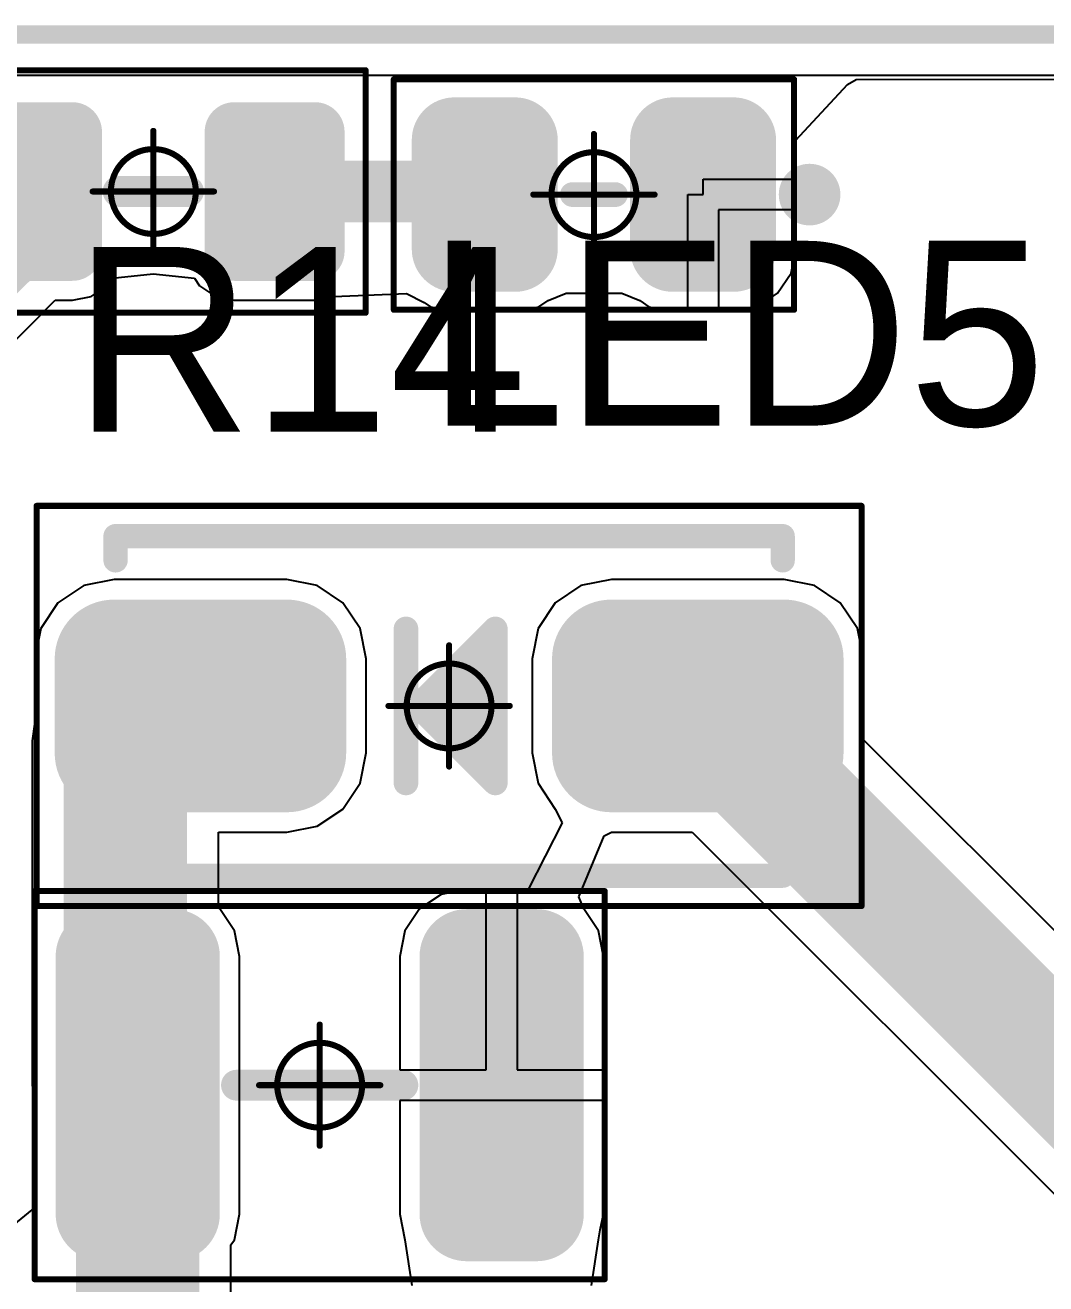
# Model space of a CAD drawing. Header units: millimetres. Extents: x 1.01 to 3.59, y 0.05 to 3.22.
# Drawn here: x 2.7484 to 3.0797, y 2.8114 to 3.22 of the extents above; entities that cross this region are included whole.
import ezdxf

# ---------------------------------------------------------------- set-up
doc = ezdxf.new("R2010")
doc.units = ezdxf.units.MM
doc.header["$MEASUREMENT"] = 0
for name, color, linetype in [('BottomLayer', 5, 'Continuous'), ('KeepOutLayer', 6, 'Continuous'), ('Mechanical15', 56, 'Continuous'), ('TopLayer', 1, 'Continuous'), ('TopOverlay', 2, 'Continuous'), ('TopPaste', 8, 'Continuous'), ('TopSolder', 216, 'Continuous')]:
    doc.layers.add(name, color=color, linetype=linetype)

# ---------------------------------------------------------------- blocks, each defined once
blk = doc.blocks.new('DO214AC_123')
at = {"layer": 'Mechanical15', "const_width": 0.00197}
for points in [[(-0.13386, 0.06496), (0.13386, 0.06496)], [(-0.13386, -0.06496), (-0.13386, 0.06496)], [(0.13386, -0.06496), (0.13386, 0.06496)], [(0, -0.01969), (0, 0.01969)], [(-0.01969, 0), (0.01969, 0)], [(-0.13386, -0.06496), (0.13386, -0.06496)]]:
    blk.add_lwpolyline(points, dxfattribs=at)
at = {"layer": 'Mechanical15'}
for points, const_width in [([(-0.13435, 0.06496, 1), (-0.13337, 0.06496, 1)], 0.000984), ([(-0.13435, 0.06496, 1), (-0.13337, 0.06496, 1)], 0.000984), ([(0.13337, 0.06496, 1), (0.13435, 0.06496, 1)], 0.000984), ([(0.13337, 0.06496, 1), (0.13435, 0.06496, 1)], 0.000984), ([(-0.00049, 0.01969, 1), (0.00049, 0.01969, 1)], 0.000984), ([(0.01378, 0, 1), (-0.01378, 0, 1)], 0.00197), ([(-0.02018, 0, 1), (-0.01919, 0, 1)], 0.000984), ([(-0.01427, 0, 1), (-0.01329, 0, 1)], 0.000984), ([(0.01329, 0, 1), (0.01427, 0, 1)], 0.000984), ([(0.01919, 0, 1), (0.02018, 0, 1)], 0.000984), ([(-0.00049, -0.01969, 1), (0.00049, -0.01969, 1)], 0.000984), ([(-0.13435, -0.06496, 1), (-0.13337, -0.06496, 1)], 0.000984), ([(-0.13435, -0.06496, 1), (-0.13337, -0.06496, 1)], 0.000984), ([(0.13337, -0.06496, 1), (0.13435, -0.06496, 1)], 0.000984), ([(0.13337, -0.06496, 1), (0.13435, -0.06496, 1)], 0.000984)]:
    blk.add_lwpolyline(points, format="xyb", close=True, dxfattribs=dict(at, const_width=const_width))
at = {"layer": 'TopLayer', "const_width": 0.01526}
for points in [[(-0.11639, 0.01526, 1), (-0.10113, 0.01526, 1)], [(-0.06029, 0.01526, 1), (-0.04503, 0.01526, 1)], [(0.04503, 0.01526, 1), (0.06029, 0.01526, 1)], [(0.10113, 0.01526, 1), (0.11639, 0.01526, 1)], [(-0.11639, -0.01526, 1), (-0.10113, -0.01526, 1)], [(-0.06029, -0.01526, 1), (-0.04503, -0.01526, 1)], [(0.04503, -0.01526, 1), (0.06029, -0.01526, 1)], [(0.10113, -0.01526, 1), (0.11639, -0.01526, 1)]]:
    blk.add_lwpolyline(points, format="xyb", close=True, dxfattribs=at)
at = {"layer": 'TopLayer'}
for points in [[(-0.10876, -0.03051), (-0.05266, -0.03051), (-0.10876, 0.03051), (-0.05266, 0.03051)], [(0.05266, -0.03051), (0.10876, -0.03051), (0.05266, 0.03051), (0.10876, 0.03051)], [(-0.12402, -0.01526), (-0.0374, -0.01526), (-0.12402, 0.01526), (-0.0374, 0.01526)], [(0.0374, -0.01526), (0.12402, -0.01526), (0.0374, 0.01526), (0.12402, 0.01526)]]:
    blk.add_solid(points, dxfattribs=at)
at = {"layer": 'TopOverlay'}
for points, const_width in [([(-0.10826, 0.04725), (-0.10826, 0.05512)], 0.00787), ([(-0.10826, 0.05512), (0.10828, 0.05512)], 0.00787), ([(0.10828, 0.04725), (0.10828, 0.05512)], 0.00787), ([(-0.014, -0.025), (-0.014, 0.025)], 0.008), ([(-0.005, 0.005), (0.015, 0.025)], 0.008), ([(0.015, -0.025), (0.015, 0.025)], 0.008), ([(-0.01, 0), (0.01, 0.02)], 0.008), ([(0.01, -0.015), (0.01, 0.02)], 0.008), ([(-0.005, 0), (0.005, 0.01)], 0.008), ([(0.005, -0.005), (0.005, 0.01)], 0.008), ([(-0.01, 0), (0.015, -0.025)], 0.008), ([(-0.005, 0), (0.01, -0.015)], 0.008), ([(-0.0037, -0.0013), (0.0013, -0.0013)], 0.008), ([(0.0013, -0.0013), (0.005, -0.005)], 0.008), ([(-0.10826, -0.05512), (-0.10826, -0.04725)], 0.00787), ([(0.10828, -0.05512), (0.10828, -0.04725)], 0.00787), ([(-0.10826, -0.05512), (0.10828, -0.05512)], 0.00787)]:
    blk.add_lwpolyline(points, dxfattribs=dict(at, const_width=const_width))
for points, const_width in [([(-0.11023, 0.05512, 1), (-0.10629, 0.05512, 1)], 0.00394), ([(-0.11023, 0.05512, 1), (-0.10629, 0.05512, 1)], 0.00394), ([(0.10631, 0.05512, 1), (0.11024, 0.05512, 1)], 0.00394), ([(0.10631, 0.05512, 1), (0.11024, 0.05512, 1)], 0.00394), ([(-0.11023, 0.04725, 1), (-0.10629, 0.04725, 1)], 0.00394), ([(0.10631, 0.04725, 1), (0.11024, 0.04725, 1)], 0.00394), ([(-0.016, 0.025, 1), (-0.012, 0.025, 1)], 0.004), ([(0.013, 0.025, 1), (0.017, 0.025, 1)], 0.004), ([(0.013, 0.025, 1), (0.017, 0.025, 1)], 0.004), ([(0.008, 0.02, 1), (0.012, 0.02, 1)], 0.004), ([(0.008, 0.02, 1), (0.012, 0.02, 1)], 0.004), ([(0.003, 0.01, 1), (0.007, 0.01, 1)], 0.004), ([(0.003, 0.01, 1), (0.007, 0.01, 1)], 0.004), ([(-0.007, 0.005, 1), (-0.003, 0.005, 1)], 0.004), ([(-0.012, 0, 1), (-0.008, 0, 1)], 0.004), ([(-0.012, 0, 1), (-0.008, 0, 1)], 0.004), ([(-0.007, 0, 1), (-0.003, 0, 1)], 0.004), ([(-0.007, 0, 1), (-0.003, 0, 1)], 0.004), ([(-0.0057, -0.0013, 1), (-0.0017, -0.0013, 1)], 0.004), ([(-0.0007, -0.0013, 1), (0.0033, -0.0013, 1)], 0.004), ([(-0.0007, -0.0013, 1), (0.0033, -0.0013, 1)], 0.004), ([(0.003, -0.005, 1), (0.007, -0.005, 1)], 0.004), ([(0.003, -0.005, 1), (0.007, -0.005, 1)], 0.004), ([(0.008, -0.015, 1), (0.012, -0.015, 1)], 0.004), ([(0.008, -0.015, 1), (0.012, -0.015, 1)], 0.004), ([(-0.016, -0.025, 1), (-0.012, -0.025, 1)], 0.004), ([(0.013, -0.025, 1), (0.017, -0.025, 1)], 0.004), ([(0.013, -0.025, 1), (0.017, -0.025, 1)], 0.004), ([(-0.11023, -0.04725, 1), (-0.10629, -0.04725, 1)], 0.00394), ([(0.10631, -0.04725, 1), (0.11024, -0.04725, 1)], 0.00394), ([(-0.11023, -0.05512, 1), (-0.10629, -0.05512, 1)], 0.00394), ([(-0.11023, -0.05512, 1), (-0.10629, -0.05512, 1)], 0.00394), ([(0.10631, -0.05512, 1), (0.11024, -0.05512, 1)], 0.00394), ([(0.10631, -0.05512, 1), (0.11024, -0.05512, 1)], 0.00394)]:
    blk.add_lwpolyline(points, format="xyb", close=True, dxfattribs=dict(at, const_width=const_width))
at = {"layer": 'TopPaste', "const_width": 0.01526}
for points in [[(-0.11639, 0.01526, 1), (-0.10113, 0.01526, 1)], [(-0.06029, 0.01526, 1), (-0.04503, 0.01526, 1)], [(0.04503, 0.01526, 1), (0.06029, 0.01526, 1)], [(0.10113, 0.01526, 1), (0.11639, 0.01526, 1)], [(-0.11639, -0.01526, 1), (-0.10113, -0.01526, 1)], [(-0.06029, -0.01526, 1), (-0.04503, -0.01526, 1)], [(0.04503, -0.01526, 1), (0.06029, -0.01526, 1)], [(0.10113, -0.01526, 1), (0.11639, -0.01526, 1)]]:
    blk.add_lwpolyline(points, format="xyb", close=True, dxfattribs=at)
at = {"layer": 'TopPaste'}
for points in [[(-0.10876, -0.03051), (-0.05266, -0.03051), (-0.10876, 0.03051), (-0.05266, 0.03051)], [(0.05266, -0.03051), (0.10876, -0.03051), (0.05266, 0.03051), (0.10876, 0.03051)], [(-0.12402, -0.01526), (-0.0374, -0.01526), (-0.12402, 0.01526), (-0.0374, 0.01526)], [(0.0374, -0.01526), (0.12402, -0.01526), (0.0374, 0.01526), (0.12402, 0.01526)]]:
    blk.add_solid(points, dxfattribs=at)
at = {"layer": 'TopSolder', "const_width": 0.01926}
for points in [[(-0.11839, 0.01526, 1), (-0.09913, 0.01526, 1)], [(-0.06229, 0.01526, 1), (-0.04303, 0.01526, 1)], [(0.04303, 0.01526, 1), (0.06229, 0.01526, 1)], [(0.09913, 0.01526, 1), (0.11839, 0.01526, 1)], [(-0.11839, -0.01526, 1), (-0.09913, -0.01526, 1)], [(-0.06229, -0.01526, 1), (-0.04303, -0.01526, 1)], [(0.04303, -0.01526, 1), (0.06229, -0.01526, 1)], [(0.09913, -0.01526, 1), (0.11839, -0.01526, 1)]]:
    blk.add_lwpolyline(points, format="xyb", close=True, dxfattribs=at)
at = {"layer": 'TopSolder'}
for points in [[(-0.10876, -0.03451), (-0.05266, -0.03451), (-0.10876, 0.03451), (-0.05266, 0.03451)], [(0.05266, -0.03451), (0.10876, -0.03451), (0.05266, 0.03451), (0.10876, 0.03451)], [(-0.12802, -0.01526), (-0.0334, -0.01526), (-0.12802, 0.01526), (-0.0334, 0.01526)], [(0.0334, -0.01526), (0.12802, -0.01526), (0.0334, 0.01526), (0.12802, 0.01526)]]:
    blk.add_solid(points, dxfattribs=at)
blk = doc.blocks.new('LED_RED_0805_137')
at = {"layer": 'Mechanical15', "const_width": 0.00197}
for points in [[(-0.06496, 0.0374), (-0.06496, -0.0374)], [(0.06496, 0.0374), (-0.06496, 0.0374)], [(0.06496, 0.0374), (0.06496, -0.0374)], [(0, 0.01969), (0, -0.01969)], [(0.01969, 0), (-0.01969, 0)], [(0.06496, -0.0374), (-0.06496, -0.0374)]]:
    blk.add_lwpolyline(points, dxfattribs=at)
at = {"layer": 'Mechanical15'}
for points, const_width in [([(-0.06545, 0.0374, 1), (-0.06447, 0.0374, 1)], 0.000984), ([(-0.06545, 0.0374, 1), (-0.06447, 0.0374, 1)], 0.000984), ([(0.06447, 0.0374, 1), (0.06545, 0.0374, 1)], 0.000984), ([(0.06447, 0.0374, 1), (0.06545, 0.0374, 1)], 0.000984), ([(-0.00049, 0.01969, 1), (0.00049, 0.01969, 1)], 0.000984), ([(0.01378, 0, 1), (-0.01378, 0, 1)], 0.00197), ([(-0.02018, 0, 1), (-0.01919, 0, 1)], 0.000984), ([(-0.01427, 0, 1), (-0.01329, 0, 1)], 0.000984), ([(0.01329, 0, 1), (0.01427, 0, 1)], 0.000984), ([(0.01919, 0, 1), (0.02018, 0, 1)], 0.000984), ([(-0.00049, -0.01969, 1), (0.00049, -0.01969, 1)], 0.000984), ([(-0.06545, -0.0374, 1), (-0.06447, -0.0374, 1)], 0.000984), ([(-0.06545, -0.0374, 1), (-0.06447, -0.0374, 1)], 0.000984), ([(0.06447, -0.0374, 1), (0.06545, -0.0374, 1)], 0.000984), ([(0.06447, -0.0374, 1), (0.06545, -0.0374, 1)], 0.000984)]:
    blk.add_lwpolyline(points, format="xyb", close=True, dxfattribs=dict(at, const_width=const_width))
at = {"layer": 'TopLayer', "const_width": 0.00984}
for points in [[(-0.0502, 0.01772, 1), (-0.04035, 0.01772, 1)], [(-0.03051, 0.01772, 1), (-0.02067, 0.01772, 1)], [(0.02067, 0.01772, 1), (0.03051, 0.01772, 1)], [(0.04035, 0.01772, 1), (0.0502, 0.01772, 1)], [(-0.0502, -0.01772, 1), (-0.04035, -0.01772, 1)], [(-0.03051, -0.01772, 1), (-0.02067, -0.01772, 1)], [(0.02067, -0.01772, 1), (0.03051, -0.01772, 1)], [(0.04035, -0.01772, 1), (0.0502, -0.01772, 1)]]:
    blk.add_lwpolyline(points, format="xyb", close=True, dxfattribs=at)
at = {"layer": 'TopLayer'}
for points in [[(-0.02559, -0.02756), (-0.02559, 0.02756), (-0.04528, -0.02756), (-0.04528, 0.02756)], [(0.04528, -0.02756), (0.04528, 0.02756), (0.02559, -0.02756), (0.02559, 0.02756)], [(-0.01575, -0.01772), (-0.01575, 0.01772), (-0.05512, -0.01772), (-0.05512, 0.01772)], [(0.05512, -0.01772), (0.05512, 0.01772), (0.01575, -0.01772), (0.01575, 0.01772)]]:
    blk.add_solid(points, dxfattribs=at)
at = {"layer": 'TopOverlay'}
for points, const_width in [([(-0.065, 0, 1), (-0.075, 0, 1)], 0.01), ([(-0.0775, 0, 1), (-0.0725, 0, 1)], 0.005), ([(-0.0675, 0, 1), (-0.0625, 0, 1)], 0.005), ([(-0.009, 0, 1), (-0.005, 0, 1)], 0.004), ([(0.005, 0, 1), (0.009, 0, 1)], 0.004)]:
    blk.add_lwpolyline(points, format="xyb", close=True, dxfattribs=dict(at, const_width=const_width))
at = {"layer": 'TopOverlay', "const_width": 0.008}
blk.add_lwpolyline([(0.007, 0), (-0.007, 0)], dxfattribs=at)
at = {"layer": 'TopPaste', "const_width": 0.00984}
for points in [[(-0.0502, 0.01772, 1), (-0.04035, 0.01772, 1)], [(-0.03051, 0.01772, 1), (-0.02067, 0.01772, 1)], [(0.02067, 0.01772, 1), (0.03051, 0.01772, 1)], [(0.04035, 0.01772, 1), (0.0502, 0.01772, 1)], [(-0.0502, -0.01772, 1), (-0.04035, -0.01772, 1)], [(-0.03051, -0.01772, 1), (-0.02067, -0.01772, 1)], [(0.02067, -0.01772, 1), (0.03051, -0.01772, 1)], [(0.04035, -0.01772, 1), (0.0502, -0.01772, 1)]]:
    blk.add_lwpolyline(points, format="xyb", close=True, dxfattribs=at)
at = {"layer": 'TopPaste'}
for points in [[(-0.02559, -0.02756), (-0.02559, 0.02756), (-0.04528, -0.02756), (-0.04528, 0.02756)], [(0.04528, -0.02756), (0.04528, 0.02756), (0.02559, -0.02756), (0.02559, 0.02756)], [(-0.01575, -0.01772), (-0.01575, 0.01772), (-0.05512, -0.01772), (-0.05512, 0.01772)], [(0.05512, -0.01772), (0.05512, 0.01772), (0.01575, -0.01772), (0.01575, 0.01772)]]:
    blk.add_solid(points, dxfattribs=at)
at = {"layer": 'TopSolder', "const_width": 0.01384}
for points in [[(-0.0522, 0.01772, 1), (-0.03835, 0.01772, 1)], [(-0.03251, 0.01772, 1), (-0.01867, 0.01772, 1)], [(0.01867, 0.01772, 1), (0.03251, 0.01772, 1)], [(0.03835, 0.01772, 1), (0.0522, 0.01772, 1)], [(-0.0522, -0.01772, 1), (-0.03835, -0.01772, 1)], [(-0.03251, -0.01772, 1), (-0.01867, -0.01772, 1)], [(0.01867, -0.01772, 1), (0.03251, -0.01772, 1)], [(0.03835, -0.01772, 1), (0.0522, -0.01772, 1)]]:
    blk.add_lwpolyline(points, format="xyb", close=True, dxfattribs=at)
at = {"layer": 'TopSolder'}
for points in [[(-0.02559, -0.03156), (-0.02559, 0.03156), (-0.04528, -0.03156), (-0.04528, 0.03156)], [(0.04528, -0.03156), (0.04528, 0.03156), (0.02559, -0.03156), (0.02559, 0.03156)], [(-0.01175, -0.01772), (-0.01175, 0.01772), (-0.05912, -0.01772), (-0.05912, 0.01772)], [(0.05912, -0.01772), (0.05912, 0.01772), (0.01175, -0.01772), (0.01175, 0.01772)]]:
    blk.add_solid(points, dxfattribs=at)
blk = doc.blocks.new('RESC2013X38N_0805_NOOVERLAY_142')
at = {"layer": 'Mechanical15', "const_width": 0.00197}
for points in [[(0.03937, 0.0689), (-0.03937, 0.0689)], [(-0.03937, -0.0689), (-0.03937, 0.0689)], [(0.03937, -0.0689), (0.03937, 0.0689)], [(0, -0.01969), (0, 0.01969)], [(0.01969, 0), (-0.01969, 0)], [(0.03937, -0.0689), (-0.03937, -0.0689)]]:
    blk.add_lwpolyline(points, dxfattribs=at)
at = {"layer": 'Mechanical15'}
for points, const_width in [([(-0.03986, 0.0689, 1), (-0.03888, 0.0689, 1)], 0.000984), ([(-0.03986, 0.0689, 1), (-0.03888, 0.0689, 1)], 0.000984), ([(0.03888, 0.0689, 1), (0.03986, 0.0689, 1)], 0.000984), ([(0.03888, 0.0689, 1), (0.03986, 0.0689, 1)], 0.000984), ([(-0.00049, 0.01969, 1), (0.00049, 0.01969, 1)], 0.000984), ([(0.01378, 0, 1), (-0.01378, 0, 1)], 0.00197), ([(-0.02018, 0, 1), (-0.01919, 0, 1)], 0.000984), ([(-0.01427, 0, 1), (-0.01329, 0, 1)], 0.000984), ([(0.01329, 0, 1), (0.01427, 0, 1)], 0.000984), ([(0.01919, 0, 1), (0.02018, 0, 1)], 0.000984), ([(-0.00049, -0.01969, 1), (0.00049, -0.01969, 1)], 0.000984), ([(-0.03986, -0.0689, 1), (-0.03888, -0.0689, 1)], 0.000984), ([(-0.03986, -0.0689, 1), (-0.03888, -0.0689, 1)], 0.000984), ([(0.03888, -0.0689, 1), (0.03986, -0.0689, 1)], 0.000984), ([(0.03888, -0.0689, 1), (0.03986, -0.0689, 1)], 0.000984)]:
    blk.add_lwpolyline(points, format="xyb", close=True, dxfattribs=dict(at, const_width=const_width))
at = {"layer": 'TopLayer', "const_width": 0.00561}
for points in [[(-0.02219, 0.05246, 1), (-0.01658, 0.05246, 1)], [(0.01658, 0.05246, 1), (0.02219, 0.05246, 1)], [(-0.02219, 0.02628, 1), (-0.01658, 0.02628, 1)], [(0.01658, 0.02628, 1), (0.02219, 0.02628, 1)], [(-0.02219, -0.02628, 1), (-0.01658, -0.02628, 1)], [(0.01658, -0.02628, 1), (0.02219, -0.02628, 1)], [(-0.02219, -0.05246, 1), (-0.01658, -0.05246, 1)], [(0.01658, -0.05246, 1), (0.02219, -0.05246, 1)]]:
    blk.add_lwpolyline(points, format="xyb", close=True, dxfattribs=at)
at = {"layer": 'TopLayer'}
for points in [[(-0.01939, 0.02067), (0.01939, 0.02067), (-0.01939, 0.05807), (0.01939, 0.05807)], [(-0.025, 0.02628), (0.025, 0.02628), (-0.025, 0.05246), (0.025, 0.05246)], [(-0.01939, -0.05807), (0.01939, -0.05807), (-0.01939, -0.02067), (0.01939, -0.02067)], [(-0.025, -0.05246), (0.025, -0.05246), (-0.025, -0.02628), (0.025, -0.02628)]]:
    blk.add_solid(points, dxfattribs=at)
at = {"layer": 'TopOverlay', "const_width": 0.01}
blk.add_lwpolyline([(-0.00002, -0.01142), (-0.00002, 0.01142)], dxfattribs=at)
at = {"layer": 'TopOverlay', "const_width": 0.005}
for points in [[(-0.00252, 0.01142, 1), (0.00248, 0.01142, 1)], [(-0.00252, -0.01142, 1), (0.00248, -0.01142, 1)]]:
    blk.add_lwpolyline(points, format="xyb", close=True, dxfattribs=at)
at = {"layer": 'TopPaste', "const_width": 0.00561}
for points in [[(-0.02219, 0.05246, 1), (-0.01658, 0.05246, 1)], [(0.01658, 0.05246, 1), (0.02219, 0.05246, 1)], [(-0.02219, 0.02628, 1), (-0.01658, 0.02628, 1)], [(0.01658, 0.02628, 1), (0.02219, 0.02628, 1)], [(-0.02219, -0.02628, 1), (-0.01658, -0.02628, 1)], [(0.01658, -0.02628, 1), (0.02219, -0.02628, 1)], [(-0.02219, -0.05246, 1), (-0.01658, -0.05246, 1)], [(0.01658, -0.05246, 1), (0.02219, -0.05246, 1)]]:
    blk.add_lwpolyline(points, format="xyb", close=True, dxfattribs=at)
at = {"layer": 'TopPaste'}
for points in [[(-0.01939, 0.02067), (0.01939, 0.02067), (-0.01939, 0.05807), (0.01939, 0.05807)], [(-0.025, 0.02628), (0.025, 0.02628), (-0.025, 0.05246), (0.025, 0.05246)], [(-0.01939, -0.05807), (0.01939, -0.05807), (-0.01939, -0.02067), (0.01939, -0.02067)], [(-0.025, -0.05246), (0.025, -0.05246), (-0.025, -0.02628), (0.025, -0.02628)]]:
    blk.add_solid(points, dxfattribs=at)
at = {"layer": 'TopSolder', "const_width": 0.00961}
for points in [[(-0.02419, 0.05246, 1), (-0.01458, 0.05246, 1)], [(0.01458, 0.05246, 1), (0.02419, 0.05246, 1)], [(-0.02419, 0.02628, 1), (-0.01458, 0.02628, 1)], [(0.01458, 0.02628, 1), (0.02419, 0.02628, 1)], [(-0.02419, -0.02628, 1), (-0.01458, -0.02628, 1)], [(0.01458, -0.02628, 1), (0.02419, -0.02628, 1)], [(-0.02419, -0.05246, 1), (-0.01458, -0.05246, 1)], [(0.01458, -0.05246, 1), (0.02419, -0.05246, 1)]]:
    blk.add_lwpolyline(points, format="xyb", close=True, dxfattribs=at)
at = {"layer": 'TopSolder'}
for points in [[(-0.01939, 0.01667), (0.01939, 0.01667), (-0.01939, 0.06207), (0.01939, 0.06207)], [(-0.029, 0.02628), (0.029, 0.02628), (-0.029, 0.05246), (0.029, 0.05246)], [(-0.01939, -0.06207), (0.01939, -0.06207), (-0.01939, -0.01667), (0.01939, -0.01667)], [(-0.029, -0.05246), (0.029, -0.05246), (-0.029, -0.02628), (0.029, -0.02628)]]:
    blk.add_solid(points, dxfattribs=at)
blk = doc.blocks.new('CER_1210_152')
at = {"layer": 'Mechanical15', "const_width": 0.00197}
for points in [[(0.06311, 0.09151), (-0.06288, 0.09151)], [(-0.06288, -0.09353), (-0.06288, 0.09151)], [(0.06311, -0.09353), (0.06311, 0.09151)], [(0.00012, -0.02069), (0.00012, 0.01868)], [(0.0198, -0.00101), (-0.01957, -0.00101)], [(0.06311, -0.09353), (-0.06288, -0.09353)]]:
    blk.add_lwpolyline(points, dxfattribs=at)
at = {"layer": 'Mechanical15'}
for points, const_width in [([(-0.06337, 0.09151, 1), (-0.06238, 0.09151, 1)], 0.000984), ([(-0.06337, 0.09151, 1), (-0.06238, 0.09151, 1)], 0.000984), ([(0.06262, 0.09151, 1), (0.0636, 0.09151, 1)], 0.000984), ([(0.06262, 0.09151, 1), (0.0636, 0.09151, 1)], 0.000984), ([(-0.00038, 0.01868, 1), (0.00061, 0.01868, 1)], 0.000984), ([(0.0139, -0.00101, 1), (-0.01366, -0.00101, 1)], 0.00197), ([(-0.02006, -0.00101, 1), (-0.01908, -0.00101, 1)], 0.000984), ([(-0.01415, -0.00101, 1), (-0.01317, -0.00101, 1)], 0.000984), ([(0.0134, -0.00101, 1), (0.01439, -0.00101, 1)], 0.000984), ([(0.01931, -0.00101, 1), (0.02029, -0.00101, 1)], 0.000984), ([(-0.00038, -0.02069, 1), (0.00061, -0.02069, 1)], 0.000984), ([(-0.06337, -0.09353, 1), (-0.06238, -0.09353, 1)], 0.000984), ([(-0.06337, -0.09353, 1), (-0.06238, -0.09353, 1)], 0.000984), ([(0.06262, -0.09353, 1), (0.0636, -0.09353, 1)], 0.000984), ([(0.06262, -0.09353, 1), (0.0636, -0.09353, 1)], 0.000984)]:
    blk.add_lwpolyline(points, format="xyb", close=True, dxfattribs=dict(at, const_width=const_width))
at = {"layer": 'TopLayer', "const_width": 0.01132}
for points in [[(-0.04737, 0.06937, 1), (-0.03605, 0.06937, 1)], [(0.03629, 0.06937, 1), (0.04761, 0.06937, 1)], [(-0.04737, 0.04673, 1), (-0.03605, 0.04673, 1)], [(0.03629, 0.04673, 1), (0.04761, 0.04673, 1)], [(-0.04737, -0.04874, 1), (-0.03605, -0.04874, 1)], [(0.03629, -0.04874, 1), (0.04761, -0.04874, 1)], [(-0.04737, -0.07138, 1), (-0.03605, -0.07138, 1)], [(0.03629, -0.07138, 1), (0.04761, -0.07138, 1)]]:
    blk.add_lwpolyline(points, format="xyb", close=True, dxfattribs=at)
at = {"layer": 'TopLayer'}
for points in [[(-0.04171, 0.03541), (0.04195, 0.03541), (-0.04171, 0.08068), (0.04195, 0.08068)], [(-0.05303, 0.04673), (0.05327, 0.04673), (-0.05303, 0.06937), (0.05327, 0.06937)], [(-0.04171, -0.0827), (0.04195, -0.0827), (-0.04171, -0.03743), (0.04195, -0.03743)], [(-0.05303, -0.07138), (0.05327, -0.07138), (-0.05303, -0.04874), (0.05327, -0.04874)]]:
    blk.add_solid(points, dxfattribs=at)
at = {"layer": 'TopOverlay', "const_width": 0.01}
blk.add_lwpolyline([(0.00012, -0.02801), (0.00012, 0.02599)], dxfattribs=at)
at = {"layer": 'TopOverlay', "const_width": 0.005}
for points in [[(-0.00238, 0.02599, 1), (0.00262, 0.02599, 1)], [(-0.00238, -0.02801, 1), (0.00262, -0.02801, 1)]]:
    blk.add_lwpolyline(points, format="xyb", close=True, dxfattribs=at)
at = {"layer": 'TopPaste', "const_width": 0.01132}
for points in [[(-0.04737, 0.06937, 1), (-0.03605, 0.06937, 1)], [(0.03629, 0.06937, 1), (0.04761, 0.06937, 1)], [(-0.04737, 0.04673, 1), (-0.03605, 0.04673, 1)], [(0.03629, 0.04673, 1), (0.04761, 0.04673, 1)], [(-0.04737, -0.04874, 1), (-0.03605, -0.04874, 1)], [(0.03629, -0.04874, 1), (0.04761, -0.04874, 1)], [(-0.04737, -0.07138, 1), (-0.03605, -0.07138, 1)], [(0.03629, -0.07138, 1), (0.04761, -0.07138, 1)]]:
    blk.add_lwpolyline(points, format="xyb", close=True, dxfattribs=at)
at = {"layer": 'TopPaste'}
for points in [[(-0.04171, 0.03541), (0.04195, 0.03541), (-0.04171, 0.08068), (0.04195, 0.08068)], [(-0.05303, 0.04673), (0.05327, 0.04673), (-0.05303, 0.06937), (0.05327, 0.06937)], [(-0.04171, -0.0827), (0.04195, -0.0827), (-0.04171, -0.03743), (0.04195, -0.03743)], [(-0.05303, -0.07138), (0.05327, -0.07138), (-0.05303, -0.04874), (0.05327, -0.04874)]]:
    blk.add_solid(points, dxfattribs=at)
at = {"layer": 'TopSolder', "const_width": 0.01532}
for points in [[(-0.04937, 0.06937, 1), (-0.03405, 0.06937, 1)], [(0.03429, 0.06937, 1), (0.04961, 0.06937, 1)], [(-0.04937, 0.04673, 1), (-0.03405, 0.04673, 1)], [(0.03429, 0.04673, 1), (0.04961, 0.04673, 1)], [(-0.04937, -0.04874, 1), (-0.03405, -0.04874, 1)], [(0.03429, -0.04874, 1), (0.04961, -0.04874, 1)], [(-0.04937, -0.07138, 1), (-0.03405, -0.07138, 1)], [(0.03429, -0.07138, 1), (0.04961, -0.07138, 1)]]:
    blk.add_lwpolyline(points, format="xyb", close=True, dxfattribs=at)
at = {"layer": 'TopSolder'}
for points in [[(-0.04171, 0.03141), (0.04195, 0.03141), (-0.04171, 0.08468), (0.04195, 0.08468)], [(-0.05703, 0.04673), (0.05727, 0.04673), (-0.05703, 0.06937), (0.05727, 0.06937)], [(-0.04171, -0.0867), (0.04195, -0.0867), (-0.04171, -0.03343), (0.04195, -0.03343)], [(-0.05703, -0.07138), (0.05727, -0.07138), (-0.05703, -0.04874), (0.05727, -0.04874)]]:
    blk.add_solid(points, dxfattribs=at)

msp = doc.modelspace()

# ---------------------------------------------------------------- linework, layer by layer
at = {"layer": 'BottomLayer'}
msp.add_line((1.19782, 3.20375), (3.38565, 3.20375), dxfattribs=at)
at = {"layer": 'KeepOutLayer', "const_width": 0.006}
msp.add_lwpolyline([(1.14913, 3.217), (3.43346, 3.217)], dxfattribs=at)
at = {"layer": 'TopLayer'}
for p, q in [((2.99851, 3.18272), (3.01526, 3.20078)), ((3.01526, 3.20078), (3.01814, 3.2024)), ((3.01814, 3.2024), (3.38347, 3.20284)), ((2.99851, 3.17), (2.99851, 3.18272)), ((2.96843, 3.165), (2.96843, 3.17)), ((2.96843, 3.17), (2.99851, 3.17)), ((2.96343, 3.12705), (2.96343, 3.165)), ((2.96343, 3.165), (2.96843, 3.165)), ((2.99851, 3.16), (2.97343, 3.16)), ((2.97343, 3.16), (2.97343, 3.12705)), ((2.99851, 3.14728), (2.99851, 3.16)), ((2.99697, 3.13954), (2.99851, 3.14728)), ((2.77662, 3.13782), (2.79, 3.13927)), ((2.79, 3.13927), (2.80338, 3.13782)), ((2.99258, 3.13298), (2.99697, 3.13954)), ((2.76981, 3.13191), (2.77497, 3.13536)), ((2.77497, 3.13536), (2.77662, 3.13782)), ((2.80338, 3.13782), (2.80503, 3.13536)), ((2.80503, 3.13536), (2.81019, 3.13191)), ((2.71626, 3.08884), (2.75812, 3.13069)), ((2.75812, 3.13069), (2.76372, 3.13069)), ((2.76372, 3.13069), (2.76981, 3.13191)), ((2.81019, 3.13191), (2.81628, 3.13069)), ((2.81628, 3.13069), (2.84246, 3.13069)), ((2.84246, 3.13069), (2.84855, 3.13191)), ((2.84855, 3.13191), (2.87212, 3.13292)), ((2.87212, 3.13292), (2.8779, 3.12998)), ((2.8779, 3.12998), (2.87998, 3.12859)), ((2.91515, 3.12859), (2.91811, 3.13057)), ((2.91811, 3.13057), (2.92396, 3.13298)), ((2.92396, 3.13298), (2.94204, 3.13298)), ((2.94204, 3.13298), (2.94789, 3.13057)), ((2.94789, 3.13057), (2.95085, 3.12859)), ((2.98602, 3.12859), (2.99258, 3.13298)), ((2.87998, 3.12859), (2.88772, 3.12705)), ((2.88772, 3.12705), (2.90741, 3.12705)), ((2.90741, 3.12705), (2.91515, 3.12859)), ((2.95085, 3.12859), (2.95859, 3.12705)), ((2.95859, 3.12705), (2.96343, 3.12705)), ((2.97343, 3.12705), (2.97828, 3.12705)), ((2.97828, 3.12705), (2.98602, 3.12859)), ((2.76739, 3.03805), (2.75903, 3.03246)), ((2.77724, 3.04001), (2.76739, 3.03805)), ((2.83334, 3.04001), (2.77724, 3.04001)), ((2.8432, 3.03805), (2.83334, 3.04001)), ((2.85155, 3.03246), (2.8432, 3.03805)), ((2.9288, 3.03805), (2.92045, 3.03246)), ((2.93866, 3.04001), (2.9288, 3.03805)), ((2.99476, 3.04001), (2.93866, 3.04001)), ((3.00461, 3.03805), (2.99476, 3.04001)), ((3.01297, 3.03246), (3.00461, 3.03805)), ((2.75903, 3.03246), (2.75345, 3.02411)), ((2.85713, 3.02411), (2.85155, 3.03246)), ((2.92045, 3.03246), (2.91487, 3.02411)), ((3.01855, 3.02411), (3.01297, 3.03246)), ((2.75345, 3.02411), (2.75149, 3.01426)), ((2.85909, 3.01426), (2.85713, 3.02411)), ((2.91487, 3.02411), (2.91291, 3.01426)), ((3.02051, 3.01426), (3.01855, 3.02411)), ((2.75149, 3.01426), (2.75149, 2.99381)), ((2.85909, 2.98374), (2.85909, 3.01426)), ((2.91291, 3.01426), (2.91291, 2.98374)), ((3.02051, 2.98799), (3.02051, 3.01426)), ((2.75149, 2.99381), (2.75068, 2.98765)), ((2.75068, 2.98765), (2.75068, 2.87588)), ((3.13007, 2.87843), (3.02051, 2.98799)), ((2.85713, 2.97389), (2.85909, 2.98374)), ((2.91291, 2.98374), (2.91487, 2.97389)), ((2.85155, 2.96554), (2.85713, 2.97389)), ((2.91487, 2.97389), (2.92045, 2.96554)), ((2.8432, 2.95995), (2.85155, 2.96554)), ((2.92045, 2.96554), (2.92269, 2.961)), ((2.83334, 2.95799), (2.8432, 2.95995)), ((2.92269, 2.961), (2.91168, 2.93945)), ((2.8112, 2.93337), (2.8112, 2.95799)), ((2.8112, 2.95799), (2.83334, 2.95799)), ((2.92813, 2.93706), (2.93632, 2.95682)), ((2.93632, 2.95682), (2.93866, 2.95799)), ((2.93866, 2.95799), (2.94622, 2.95799)), ((2.94622, 2.95799), (2.96492, 2.95799)), ((2.96492, 2.95799), (3.102, 2.82092)), ((2.89173, 2.93945), (2.88341, 2.9378)), ((2.89805, 2.93945), (2.89173, 2.93945)), ((2.89805, 2.88088), (2.89805, 2.93945)), ((2.91168, 2.93945), (2.90805, 2.93945)), ((2.90805, 2.93945), (2.90805, 2.88088)), ((2.88341, 2.9378), (2.87636, 2.93308)), ((2.92974, 2.93308), (2.92813, 2.93706)), ((2.81163, 2.93308), (2.8112, 2.93337)), ((2.81634, 2.92603), (2.81163, 2.93308)), ((2.87636, 2.93308), (2.87165, 2.92603)), ((2.93445, 2.92603), (2.92974, 2.93308)), ((2.81799, 2.91771), (2.81634, 2.92603)), ((2.87165, 2.92603), (2.86999, 2.91771)), ((2.9361, 2.91771), (2.93445, 2.92603)), ((2.81799, 2.83405), (2.81799, 2.91771)), ((2.86999, 2.91771), (2.86999, 2.88088)), ((2.9361, 2.88088), (2.9361, 2.91771)), ((2.86999, 2.88088), (2.89805, 2.88088)), ((2.90805, 2.88088), (2.9361, 2.88088)), ((2.75068, 2.87588), (2.75171, 2.86805)), ((2.90305, 2.87088), (2.86999, 2.87088)), ((2.86999, 2.87088), (2.86999, 2.83405)), ((2.9361, 2.87088), (2.90305, 2.87088)), ((2.9361, 2.83405), (2.9361, 2.87088)), ((2.75171, 2.86805), (2.75188, 2.86764)), ((2.75188, 2.86764), (2.75188, 2.83665)), ((2.75175, 2.83637), (2.74346, 2.82953)), ((2.75188, 2.83665), (2.75175, 2.83637)), ((2.81634, 2.82573), (2.81799, 2.83405)), ((2.86999, 2.83405), (2.87165, 2.82573)), ((2.93507, 2.82888), (2.9361, 2.83405)), ((2.93445, 2.82573), (2.93507, 2.82888)), ((2.8152, 2.82403), (2.81634, 2.82573)), ((2.8152, 2.79774), (2.8152, 2.82403)), ((2.87165, 2.82573), (2.87387, 2.81088)), ((2.93223, 2.81088), (2.93445, 2.82573))]:
    msp.add_line(p, q, dxfattribs=at)
for points, const_width in [([(2.686, 3.10137), (2.75063, 3.166)], 0.04), ([(2.82937, 3.166), (2.89657, 3.166)], 0.02), ([(2.89657, 3.166), (2.89757, 3.165)], 0.02), ([(2.78294, 2.97665), (2.80529, 2.999)], 0.04), ([(2.96671, 2.999), (3.14728, 2.81843)], 0.04), ([(2.78094, 2.87588), (2.78094, 2.98765)], 0.04), ([(2.78494, 2.75388), (2.78494, 2.87588)], 0.04)]:
    msp.add_lwpolyline(points, dxfattribs=dict(at, const_width=const_width))
for points, const_width in [([(2.74063, 3.166, 1), (2.76063, 3.166, 1)], 0.02), ([(2.82437, 3.166, 1), (2.83437, 3.166, 1)], 0.01), ([(2.89157, 3.166, 1), (2.90157, 3.166, 1)], 0.01), ([(2.89157, 3.166, 1), (2.90157, 3.166, 1)], 0.01), ([(2.89257, 3.165, 1), (2.90257, 3.165, 1)], 0.01), ([(2.79529, 2.999, 1), (2.81529, 2.999, 1)], 0.02), ([(2.95671, 2.999, 1), (2.97671, 2.999, 1)], 0.02), ([(2.77094, 2.98765, 1), (2.79094, 2.98765, 1)], 0.02), ([(2.77294, 2.97665, 1), (2.79294, 2.97665, 1)], 0.02), ([(2.77094, 2.87588, 1), (2.79094, 2.87588, 1)], 0.02), ([(2.77494, 2.87588, 1), (2.79494, 2.87588, 1)], 0.02)]:
    msp.add_lwpolyline(points, format="xyb", close=True, dxfattribs=dict(at, const_width=const_width))

# ---------------------------------------------------------------- block references
for name, p, rotation in [('RESC2013X38N_0805_NOOVERLAY_142', (2.79, 3.166), 270), ('LED_RED_0805_137', (2.933, 3.165), 180), ('DO214AC_123', (2.886, 2.999), 360), ('CER_1210_152', (2.845, 2.876), 270)]:
    msp.add_blockref(name, p, dxfattribs=dict(rotation=rotation))

# ---------------------------------------------------------------- texts
at = {"layer": 'TopOverlay'}
for s, p in [('R14', (2.764, 3.088)), ('LED5', (2.879, 3.09))]:
    msp.add_text(s, height=0.06, dxfattribs=at).set_placement(p)

doc.saveas('drawing.dxf')
